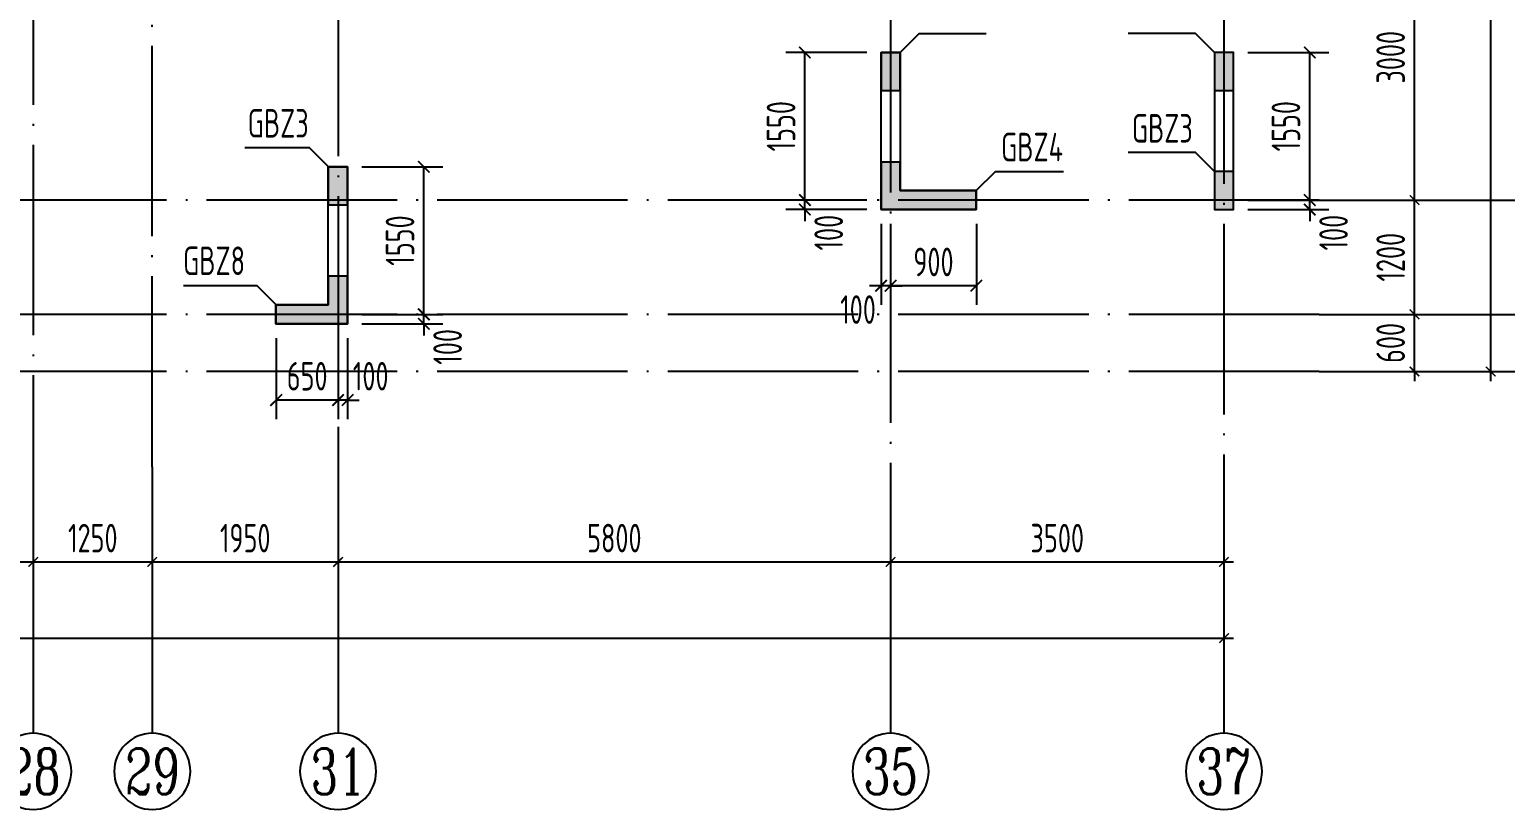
# Model space of a CAD drawing. Extents: x -461650 to 361314, y 245336 to 769729.
# Drawn here: x -87976 to -72481, y 498182 to 506373 of the extents above; entities that cross this region are included whole.
import ezdxf
from ezdxf.enums import TextEntityAlignment as Align

# ---------------------------------------------------------------- set-up
doc = ezdxf.new("R2010")
doc.units = 0
doc.header["$LTSCALE"] = 1000
doc.linetypes.add('DOTE', pattern=[2.42, 2, -0.2, 0.02, -0.2])
doc.layers.get('0').update_dxf_attribs({"linetype": 'CONTINUOUS'})
doc.layers.get('DEFPOINTS').update_dxf_attribs({"linetype": 'CONTINUOUS'})
for name, color, linetype in [('A-AXIS', 1, 'CONTINUOUS'), ('A-DOTE', 10, 'DOTE'), ('AXIS_NUM', 7, 'CONTINUOUS'), ('S-Q墙实线', 6, 'CONTINUOUS'), ('S-Q墙标注', 3, 'CONTINUOUS'), ('S-X详图填充', 252, 'CONTINUOUS'), ('S-X详图实线', 4, 'CONTINUOUS'), ('S-Y一般标注', 3, 'CONTINUOUS'), ('S-Z柱编号', 6, 'CONTINUOUS')]:
    doc.layers.add(name, color=color, linetype=linetype)
doc.styles.add('TSSD_Axis', font='complex.shx', dxfattribs={"width": 0.7, "bigfont": 'hztxt.shx'})
doc.styles.add('TSSD_DIMENSION', font='Tssdeng.shx', dxfattribs={"width": 0.7, "bigfont": 'tssdchn.shx'})
doc.styles.add('TSSD_REIN', font='tssdeng.shx', dxfattribs={"width": 0.7, "height": 300, "bigfont": 'tssdchn.shx'})
doc.styles.add('结构文字', font='zstxt.shx', dxfattribs={"width": 0.7, "bigfont": 'zshz.shx'})
doc.dimstyles.new('STRUCK', dxfattribs={"dimtxt": 400, "dimasz": 121, "dimexe": 200, "dimexo": 150, "dimgap": 115, "dimtad": 1, "dimdec": 0, "dimdsep": 46, "dimtxsty": '结构文字', "dimblk": 'ARCHTICK', "dimcen": 400, "dimclrd": 3, "dimclre": 3, "dimclrt": 7, "dimadec": 0, "dimazin": 0, "dimtfac": 1, "dimtdec": 0, "dimtix": 1, "dimtmove": 2, "dimatfit": 3, "dimldrblk": '_DIMX', "dimfxl": 0, "dimtolj": 1, "dimtzin": 0, "dimarcsym": 0})
doc.dimstyles.new('TSSD_100_100', dxfattribs={"dimtxt": 300, "dimasz": 100, "dimexe": 100, "dimexo": 250, "dimgap": 100, "dimtad": 1, "dimdec": 0, "dimzin": 0, "dimdsep": 46, "dimtxsty": 'TSSD_DIMENSION', "dimblk": 'ARCHTICK', "dimcen": 0, "dimdle": 100, "dimclrt": 7, "dimadec": 0, "dimazin": 0, "dimtfac": 1, "dimtdec": 0, "dimtix": 1, "dimtmove": 2, "dimatfit": 3, "dimldrblk": 'ARCHTICK', "dimfxl": 0, "dimtolj": 1, "dimtzin": 0, "dimarcsym": 0})

# ---------------------------------------------------------------- blocks, each defined once
blk = doc.blocks.new('_ArchTick')
at = {"color": 0, "linetype": 'ByBlock', "const_width": 0.15}
blk.add_lwpolyline([(-0.5, -0.5), (0.5, 0.5)], dxfattribs=at)
blk = doc.blocks.new('*D331')
at = {"layer": 'DEFPOINTS', "color": 0}
for p in [(42100, 3600), (43350, 3600), (43350, 2600)]:
    blk.add_point(p, dxfattribs=at)
at = {"layer": 'S-Y一般标注', "color": 0, "lineweight": -2}
for p, q in [((42100, 3350), (42100, 2500)), ((43350, 3350), (43350, 2500)), ((42000, 2600), (43450, 2600))]:
    blk.add_line(p, q, dxfattribs=at)
at = {"layer": 'S-Y一般标注', "color": 0, "lineweight": -2, "xscale": 100, "yscale": 100, "zscale": 100, "rotation": 180}
blk.add_blockref('_ArchTick', (42100, 2600), dxfattribs=at)
at = {"layer": 'S-Y一般标注', "color": 0, "lineweight": -2, "xscale": 100, "yscale": 100, "zscale": 100}
blk.add_blockref('_ArchTick', (43350, 2600), dxfattribs=at)
at = {"layer": 'S-Y一般标注', "color": 7, "insert": (42725, 2850), "char_height": 300, "attachment_point": 5, "style": 'TSSD_DIMENSION'}
blk.add_mtext('\\A1;1250', dxfattribs=at)
blk = doc.blocks.new('ts_axno')
at = {"color": 0, "linetype": 'ByBlock', "lineweight": -2}
blk.add_circle((0, 0), 0.5, dxfattribs=at)
at = {"color": 0, "linetype": 'ByBlock', "lineweight": -2, "style": 'TSSD_Axis', "width": 0.7}
blk.add_attdef('A', text='', height=0.6, dxfattribs=at).set_placement((0, 0), align=Align.MIDDLE_CENTER)
blk = doc.blocks.new('*D332')
at = {"layer": 'DEFPOINTS', "color": 0}
for p in [(45300, 3600), (51100, 3600), (51100, 2600)]:
    blk.add_point(p, dxfattribs=at)
at = {"layer": 'S-Y一般标注', "color": 0, "lineweight": -2}
for p, q in [((45300, 3350), (45300, 2500)), ((51100, 3350), (51100, 2500)), ((45200, 2600), (51200, 2600))]:
    blk.add_line(p, q, dxfattribs=at)
at = {"layer": 'S-Y一般标注', "color": 0, "lineweight": -2, "xscale": 100, "yscale": 100, "zscale": 100, "rotation": 180}
blk.add_blockref('_ArchTick', (45300, 2600), dxfattribs=at)
at = {"layer": 'S-Y一般标注', "color": 0, "lineweight": -2, "xscale": 100, "yscale": 100, "zscale": 100}
blk.add_blockref('_ArchTick', (51100, 2600), dxfattribs=at)
at = {"layer": 'S-Y一般标注', "color": 7, "insert": (48200, 2850), "char_height": 300, "attachment_point": 5, "style": 'TSSD_DIMENSION'}
blk.add_mtext('\\A1;5800', dxfattribs=at)
blk = doc.blocks.new('*D333')
at = {"layer": 'DEFPOINTS', "color": 0}
for p in [(51100, 3600), (54600, 3600), (54600, 2600)]:
    blk.add_point(p, dxfattribs=at)
at = {"layer": 'S-Y一般标注', "color": 0, "lineweight": -2}
for p, q in [((51100, 3350), (51100, 2500)), ((54600, 3350), (54600, 2500)), ((51000, 2600), (54700, 2600))]:
    blk.add_line(p, q, dxfattribs=at)
at = {"layer": 'S-Y一般标注', "color": 0, "lineweight": -2, "xscale": 100, "yscale": 100, "zscale": 100, "rotation": 180}
blk.add_blockref('_ArchTick', (51100, 2600), dxfattribs=at)
at = {"layer": 'S-Y一般标注', "color": 0, "lineweight": -2, "xscale": 100, "yscale": 100, "zscale": 100}
blk.add_blockref('_ArchTick', (54600, 2600), dxfattribs=at)
at = {"layer": 'S-Y一般标注', "color": 7, "insert": (52850, 2850), "char_height": 300, "attachment_point": 5, "style": 'TSSD_DIMENSION'}
blk.add_mtext('\\A1;3500', dxfattribs=at)
blk = doc.blocks.new('*D334')
at = {"layer": 'DEFPOINTS', "color": 0}
for p in [(4600, 3600), (54600, 3600), (54600, 1800)]:
    blk.add_point(p, dxfattribs=at)
at = {"layer": 'S-Y一般标注', "color": 0, "lineweight": -2}
for p, q in [((4600, 3350), (4600, 1700)), ((54600, 3350), (54600, 1700)), ((4500, 1800), (54700, 1800))]:
    blk.add_line(p, q, dxfattribs=at)
at = {"layer": 'S-Y一般标注', "color": 0, "lineweight": -2, "xscale": 100, "yscale": 100, "zscale": 100, "rotation": 180}
blk.add_blockref('_ArchTick', (4600, 1800), dxfattribs=at)
at = {"layer": 'S-Y一般标注', "color": 0, "lineweight": -2, "xscale": 100, "yscale": 100, "zscale": 100}
blk.add_blockref('_ArchTick', (54600, 1800), dxfattribs=at)
at = {"layer": 'S-Y一般标注', "color": 7, "insert": (29600, 2050), "char_height": 300, "attachment_point": 5, "style": 'TSSD_DIMENSION'}
blk.add_mtext('\\A1;50000', dxfattribs=at)
blk = doc.blocks.new('*D338')
at = {"layer": 'DEFPOINTS', "color": 0}
for p in [(40850, 3600), (42100, 3600), (42100, 2600)]:
    blk.add_point(p, dxfattribs=at)
at = {"layer": 'S-Y一般标注', "color": 0, "lineweight": -2}
for p, q in [((40850, 3350), (40850, 2500)), ((42100, 3350), (42100, 2500)), ((40750, 2600), (42200, 2600))]:
    blk.add_line(p, q, dxfattribs=at)
at = {"layer": 'S-Y一般标注', "color": 0, "lineweight": -2, "xscale": 100, "yscale": 100, "zscale": 100, "rotation": 180}
blk.add_blockref('_ArchTick', (40850, 2600), dxfattribs=at)
at = {"layer": 'S-Y一般标注', "color": 0, "lineweight": -2, "xscale": 100, "yscale": 100, "zscale": 100}
blk.add_blockref('_ArchTick', (42100, 2600), dxfattribs=at)
at = {"layer": 'S-Y一般标注', "color": 7, "insert": (41475, 2850), "char_height": 300, "attachment_point": 5, "style": 'TSSD_DIMENSION'}
blk.add_mtext('\\A1;1250', dxfattribs=at)
blk = doc.blocks.new('*D339')
at = {"layer": 'DEFPOINTS', "color": 0}
for p in [(55600, 5200), (56600, 5200), (55600, 4600)]:
    blk.add_point(p, dxfattribs=at)
at = {"layer": 'S-Y一般标注', "color": 0, "lineweight": -2}
for p, q in [((56600, 5200), (56600, 5300)), ((55850, 5200), (56700, 5200)), ((56600, 4600), (56600, 5200)), ((55850, 4600), (56700, 4600)), ((56600, 4600), (56600, 4500))]:
    blk.add_line(p, q, dxfattribs=at)
at = {"layer": 'S-Y一般标注', "color": 0, "lineweight": -2, "xscale": 100, "yscale": 100, "zscale": 100}
for p, rotation in [((56600, 5200), 270), ((56600, 4600), 90)]:
    blk.add_blockref('_ArchTick', p, dxfattribs=dict(at, rotation=rotation))
at = {"layer": 'S-Y一般标注', "color": 7, "insert": (56350, 4900), "char_height": 300, "attachment_point": 5, "rotation": 90, "style": 'TSSD_DIMENSION'}
blk.add_mtext('\\A1;600', dxfattribs=at)
blk = doc.blocks.new('*D345')
at = {"layer": 'DEFPOINTS', "color": 0}
for p in [(55600, 17150), (57400, 17150), (55600, 4600)]:
    blk.add_point(p, dxfattribs=at)
at = {"layer": 'S-Y一般标注', "color": 0, "lineweight": -2}
for p, q in [((57400, 4500), (57400, 17250)), ((55850, 17150), (57500, 17150)), ((55850, 4600), (57500, 4600))]:
    blk.add_line(p, q, dxfattribs=at)
at = {"layer": 'S-Y一般标注', "color": 0, "lineweight": -2, "xscale": 100, "yscale": 100, "zscale": 100}
for p, rotation in [((57400, 17150), 90), ((57400, 4600), 270)]:
    blk.add_blockref('_ArchTick', p, dxfattribs=dict(at, rotation=rotation))
at = {"layer": 'S-Y一般标注', "color": 7, "insert": (57150, 10875), "char_height": 300, "attachment_point": 5, "rotation": 90, "style": 'TSSD_DIMENSION'}
blk.add_mtext('\\A1;12550', dxfattribs=at)
blk = doc.blocks.new('*D347')
at = {"layer": 'DEFPOINTS', "color": 0}
for p in [(55600, 6400), (56600, 6400), (55600, 5200)]:
    blk.add_point(p, dxfattribs=at)
at = {"layer": 'S-Y一般标注', "color": 0, "lineweight": -2}
for p, q in [((55850, 6400), (56700, 6400)), ((56600, 5100), (56600, 6500)), ((55850, 5200), (56700, 5200))]:
    blk.add_line(p, q, dxfattribs=at)
at = {"layer": 'S-Y一般标注', "color": 0, "lineweight": -2, "xscale": 100, "yscale": 100, "zscale": 100}
for p, rotation in [((56600, 6400), 90), ((56600, 5200), 270)]:
    blk.add_blockref('_ArchTick', p, dxfattribs=dict(at, rotation=rotation))
at = {"layer": 'S-Y一般标注', "color": 7, "insert": (56350, 5800), "char_height": 300, "attachment_point": 5, "rotation": 90, "style": 'TSSD_DIMENSION'}
blk.add_mtext('\\A1;1200', dxfattribs=at)
blk = doc.blocks.new('*D348')
at = {"layer": 'DEFPOINTS', "color": 0}
for p in [(55600, 9400), (56600, 9400), (55600, 6400)]:
    blk.add_point(p, dxfattribs=at)
at = {"layer": 'S-Y一般标注', "color": 0, "lineweight": -2}
for p, q in [((56600, 6300), (56600, 9500)), ((55850, 9400), (56700, 9400)), ((55850, 6400), (56700, 6400))]:
    blk.add_line(p, q, dxfattribs=at)
at = {"layer": 'S-Y一般标注', "color": 0, "lineweight": -2, "xscale": 100, "yscale": 100, "zscale": 100}
for p, rotation in [((56600, 9400), 90), ((56600, 6400), 270)]:
    blk.add_blockref('_ArchTick', p, dxfattribs=dict(at, rotation=rotation))
at = {"layer": 'S-Y一般标注', "color": 7, "insert": (56350, 7900), "char_height": 300, "attachment_point": 5, "rotation": 90, "style": 'TSSD_DIMENSION'}
blk.add_mtext('\\A1;3000', dxfattribs=at)
blk = doc.blocks.new('*D352')
at = {"layer": 'DEFPOINTS', "color": 0}
for p in [(43350, 3600), (45300, 3600), (45300, 2600)]:
    blk.add_point(p, dxfattribs=at)
at = {"layer": 'S-Y一般标注', "color": 0, "lineweight": -2}
for p, q in [((43350, 3350), (43350, 2500)), ((45300, 3350), (45300, 2500)), ((43250, 2600), (45400, 2600))]:
    blk.add_line(p, q, dxfattribs=at)
at = {"layer": 'S-Y一般标注', "color": 0, "lineweight": -2, "xscale": 100, "yscale": 100, "zscale": 100, "rotation": 180}
blk.add_blockref('_ArchTick', (43350, 2600), dxfattribs=at)
at = {"layer": 'S-Y一般标注', "color": 0, "lineweight": -2, "xscale": 100, "yscale": 100, "zscale": 100}
blk.add_blockref('_ArchTick', (45300, 2600), dxfattribs=at)
at = {"layer": 'S-Y一般标注', "color": 7, "insert": (44325, 2850), "char_height": 300, "attachment_point": 5, "style": 'TSSD_DIMENSION'}
blk.add_mtext('\\A1;1950', dxfattribs=at)
blk = doc.blocks.new('*D2613')
at = {"layer": 'DEFPOINTS', "color": 0}
for p in [(-75336, 504582), (-74536, 504582), (-75336, 504482)]:
    blk.add_point(p, dxfattribs=at)
at = {"layer": 'S-Q墙标注', "color": 3, "lineweight": -2}
for p, q in [((-74536, 504582), (-74536, 504703)), ((-75186, 504582), (-74336, 504582)), ((-74536, 504482), (-74536, 504582)), ((-75186, 504482), (-74336, 504482)), ((-74536, 504482), (-74536, 504361))]:
    blk.add_line(p, q, dxfattribs=at)
at = {"layer": 'S-Q墙标注', "color": 3, "lineweight": -2, "xscale": 121, "yscale": 121, "zscale": 121}
for p, rotation in [((-74536, 504582), 270), ((-74536, 504482), 90)]:
    blk.add_blockref('_ArchTick', p, dxfattribs=dict(at, rotation=rotation))
at = {"layer": 'S-Q墙标注', "color": 7, "insert": (-74286, 504240), "char_height": 300, "attachment_point": 5, "rotation": 90, "style": 'TSSD_REIN'}
blk.add_mtext('\\A1;100', dxfattribs=at)
blk = doc.blocks.new('_DIMX')
blk.add_line((-150, 0), (150, 0))
at = {"const_width": 50}
blk.add_lwpolyline([(-70, -70), (70, 70)], dxfattribs=at)
blk = doc.blocks.new('*D2614')
at = {"layer": 'DEFPOINTS', "color": 0}
for p in [(-75336, 506132), (-74536, 506132), (-75336, 504582)]:
    blk.add_point(p, dxfattribs=at)
at = {"layer": 'S-Q墙标注', "color": 3, "lineweight": -2}
for p, q in [((-75186, 506132), (-74336, 506132)), ((-74536, 504582), (-74536, 506132)), ((-75186, 504582), (-74336, 504582))]:
    blk.add_line(p, q, dxfattribs=at)
at = {"layer": 'S-Q墙标注', "color": 3, "lineweight": -2, "xscale": 121, "yscale": 121, "zscale": 121}
for p, rotation in [((-74536, 506132), 90), ((-74536, 504582), 270)]:
    blk.add_blockref('_ArchTick', p, dxfattribs=dict(at, rotation=rotation))
at = {"layer": 'S-Q墙标注', "color": 7, "insert": (-74786, 505357), "char_height": 300, "attachment_point": 5, "rotation": 90, "style": 'TSSD_REIN'}
blk.add_mtext('\\A1;1550', dxfattribs=at)
blk = doc.blocks.new('*D2617')
at = {"layer": 'DEFPOINTS', "color": 0}
for p in [(-79836, 504582), (-79036, 504582), (-79036, 504482)]:
    blk.add_point(p, dxfattribs=at)
at = {"layer": 'S-Q墙标注', "color": 3, "lineweight": -2}
for p, q in [((-79836, 504582), (-79836, 504703)), ((-79186, 504582), (-80036, 504582)), ((-79836, 504482), (-79836, 504582)), ((-79186, 504482), (-80036, 504482)), ((-79836, 504482), (-79836, 504361))]:
    blk.add_line(p, q, dxfattribs=at)
at = {"layer": 'S-Q墙标注', "color": 3, "lineweight": -2, "xscale": 121, "yscale": 121, "zscale": 121}
for p, rotation in [((-79836, 504582), 270), ((-79836, 504482), 90)]:
    blk.add_blockref('_ArchTick', p, dxfattribs=dict(at, rotation=rotation))
at = {"layer": 'S-Q墙标注', "color": 7, "insert": (-79586, 504240), "char_height": 300, "attachment_point": 5, "rotation": 90, "style": 'TSSD_REIN'}
blk.add_mtext('\\A1;100', dxfattribs=at)
blk = doc.blocks.new('*D2618')
at = {"layer": 'DEFPOINTS', "color": 0}
for p in [(-79836, 506132), (-79036, 506132), (-79036, 504582)]:
    blk.add_point(p, dxfattribs=at)
at = {"layer": 'S-Q墙标注', "color": 3, "lineweight": -2}
for p, q in [((-79186, 506132), (-80036, 506132)), ((-79836, 504582), (-79836, 506132)), ((-79186, 504582), (-80036, 504582))]:
    blk.add_line(p, q, dxfattribs=at)
at = {"layer": 'S-Q墙标注', "color": 3, "lineweight": -2, "xscale": 121, "yscale": 121, "zscale": 121}
for p, rotation in [((-79836, 506132), 90), ((-79836, 504582), 270)]:
    blk.add_blockref('_ArchTick', p, dxfattribs=dict(at, rotation=rotation))
at = {"layer": 'S-Q墙标注', "color": 7, "insert": (-80086, 505357), "char_height": 300, "attachment_point": 5, "rotation": 90, "style": 'TSSD_REIN'}
blk.add_mtext('\\A1;1550', dxfattribs=at)
blk = doc.blocks.new('*D2619')
at = {"layer": 'DEFPOINTS', "color": 0}
for p in [(-78936, 504482), (-78036, 504482), (-78936, 503682)]:
    blk.add_point(p, dxfattribs=at)
at = {"layer": 'S-Q墙标注', "color": 3, "lineweight": -2}
for p, q in [((-78936, 504332), (-78936, 503482)), ((-78036, 504332), (-78036, 503482)), ((-78036, 503682), (-78936, 503682))]:
    blk.add_line(p, q, dxfattribs=at)
at = {"layer": 'S-Q墙标注', "color": 3, "lineweight": -2, "xscale": 121, "yscale": 121, "zscale": 121, "rotation": 180}
blk.add_blockref('_ArchTick', (-78936, 503682), dxfattribs=at)
at = {"layer": 'S-Q墙标注', "color": 3, "lineweight": -2, "xscale": 121, "yscale": 121, "zscale": 121}
blk.add_blockref('_ArchTick', (-78036, 503682), dxfattribs=at)
at = {"layer": 'S-Q墙标注', "color": 7, "insert": (-78486, 503932), "char_height": 300, "attachment_point": 5, "style": 'TSSD_REIN'}
blk.add_mtext('\\A1;900', dxfattribs=at)
blk = doc.blocks.new('*D2620')
at = {"layer": 'DEFPOINTS', "color": 0}
for p in [(-79036, 504482), (-78936, 504482), (-79036, 503682)]:
    blk.add_point(p, dxfattribs=at)
at = {"layer": 'S-Q墙标注', "color": 3, "lineweight": -2}
for p, q in [((-79036, 504332), (-79036, 503482)), ((-78936, 504332), (-78936, 503482)), ((-79036, 503682), (-79157, 503682)), ((-78936, 503682), (-79036, 503682)), ((-78936, 503682), (-78815, 503682))]:
    blk.add_line(p, q, dxfattribs=at)
at = {"layer": 'S-Q墙标注', "color": 3, "lineweight": -2, "xscale": 121, "yscale": 121, "zscale": 121}
blk.add_blockref('_ArchTick', (-79036, 503682), dxfattribs=at)
at = {"layer": 'S-Q墙标注', "color": 3, "lineweight": -2, "xscale": 121, "yscale": 121, "zscale": 121, "rotation": 180}
blk.add_blockref('_ArchTick', (-78936, 503682), dxfattribs=at)
at = {"layer": 'S-Q墙标注', "color": 7, "insert": (-79278, 503432), "char_height": 300, "attachment_point": 5, "style": 'TSSD_REIN'}
blk.add_mtext('\\A1;100', dxfattribs=at)
blk = doc.blocks.new('*D2621')
at = {"layer": 'DEFPOINTS', "color": 0}
for p in [(-84636, 503382), (-84636, 503282), (-83836, 503382)]:
    blk.add_point(p, dxfattribs=at)
at = {"layer": 'S-Q墙标注', "color": 3, "lineweight": -2}
for p, q in [((-83836, 503382), (-83836, 503503)), ((-84486, 503382), (-83636, 503382)), ((-84486, 503282), (-83636, 503282)), ((-83836, 503282), (-83836, 503382)), ((-83836, 503282), (-83836, 503161))]:
    blk.add_line(p, q, dxfattribs=at)
at = {"layer": 'S-Q墙标注', "color": 3, "lineweight": -2, "xscale": 121, "yscale": 121, "zscale": 121}
for p, rotation in [((-83836, 503382), 270), ((-83836, 503282), 90)]:
    blk.add_blockref('_ArchTick', p, dxfattribs=dict(at, rotation=rotation))
at = {"layer": 'S-Q墙标注', "color": 7, "insert": (-83586, 503040), "char_height": 300, "attachment_point": 5, "rotation": 90, "style": 'TSSD_REIN'}
blk.add_mtext('\\A1;100', dxfattribs=at)
blk = doc.blocks.new('*D2622')
at = {"layer": 'DEFPOINTS', "color": 0}
for p in [(-84636, 504932), (-83836, 504932), (-84636, 503382)]:
    blk.add_point(p, dxfattribs=at)
at = {"layer": 'S-Q墙标注', "color": 3, "lineweight": -2}
for p, q in [((-84486, 504932), (-83636, 504932)), ((-83836, 503382), (-83836, 504932)), ((-84486, 503382), (-83636, 503382))]:
    blk.add_line(p, q, dxfattribs=at)
at = {"layer": 'S-Q墙标注', "color": 3, "lineweight": -2, "xscale": 121, "yscale": 121, "zscale": 121}
for p, rotation in [((-83836, 504932), 90), ((-83836, 503382), 270)]:
    blk.add_blockref('_ArchTick', p, dxfattribs=dict(at, rotation=rotation))
at = {"layer": 'S-Q墙标注', "color": 7, "insert": (-84086, 504157), "char_height": 300, "attachment_point": 5, "rotation": 90, "style": 'TSSD_REIN'}
blk.add_mtext('\\A1;1550', dxfattribs=at)
blk = doc.blocks.new('*D2623')
at = {"layer": 'DEFPOINTS', "color": 0}
for p in [(-84736, 503282), (-84636, 503282), (-84736, 502482)]:
    blk.add_point(p, dxfattribs=at)
at = {"layer": 'S-Q墙标注', "color": 3, "lineweight": -2}
for p, q in [((-84736, 503132), (-84736, 502282)), ((-84636, 503132), (-84636, 502282)), ((-84736, 502482), (-84857, 502482)), ((-84636, 502482), (-84736, 502482)), ((-84636, 502482), (-84515, 502482))]:
    blk.add_line(p, q, dxfattribs=at)
at = {"layer": 'S-Q墙标注', "color": 3, "lineweight": -2, "xscale": 121, "yscale": 121, "zscale": 121}
blk.add_blockref('_ArchTick', (-84736, 502482), dxfattribs=at)
at = {"layer": 'S-Q墙标注', "color": 3, "lineweight": -2, "xscale": 121, "yscale": 121, "zscale": 121, "rotation": 180}
blk.add_blockref('_ArchTick', (-84636, 502482), dxfattribs=at)
at = {"layer": 'S-Q墙标注', "color": 7, "insert": (-84394, 502732), "char_height": 300, "attachment_point": 5, "style": 'TSSD_REIN'}
blk.add_mtext('\\A1;100', dxfattribs=at)
blk = doc.blocks.new('*D2624')
at = {"layer": 'DEFPOINTS', "color": 0}
for p in [(-85386, 503282), (-84736, 503282), (-85386, 502482)]:
    blk.add_point(p, dxfattribs=at)
at = {"layer": 'S-Q墙标注', "color": 3, "lineweight": -2}
for p, q in [((-85386, 503132), (-85386, 502282)), ((-84736, 503132), (-84736, 502282)), ((-84736, 502482), (-85386, 502482))]:
    blk.add_line(p, q, dxfattribs=at)
at = {"layer": 'S-Q墙标注', "color": 3, "lineweight": -2, "xscale": 121, "yscale": 121, "zscale": 121, "rotation": 180}
blk.add_blockref('_ArchTick', (-85386, 502482), dxfattribs=at)
at = {"layer": 'S-Q墙标注', "color": 3, "lineweight": -2, "xscale": 121, "yscale": 121, "zscale": 121}
blk.add_blockref('_ArchTick', (-84736, 502482), dxfattribs=at)
at = {"layer": 'S-Q墙标注', "color": 7, "insert": (-85061, 502732), "char_height": 300, "attachment_point": 5, "style": 'TSSD_REIN'}
blk.add_mtext('\\A1;650', dxfattribs=at)
blk = doc.blocks.new('20210726.16395156')
at = {"layer": 'A-AXIS'}
for p, q in [((55600, 6400), (58400, 6400)), ((55600, 5200), (58400, 5200)), ((55600, 4600), (58400, 4600)), ((42100, 3600), (42100, 800)), ((43350, 3600.1), (43350, 800.1)), ((45300, 3600), (45300, 800)), ((51100, 3600), (51100, 800)), ((54600, 3600), (54600, 800))]:
    blk.add_line(p, q, dxfattribs=at)
at = {"layer": 'A-DOTE'}
for p, q in [((54600, 18249.9), (54600, 3600)), ((45299.8, 13700), (45300, 3600)), ((43350, 3600), (43350, 11500)), ((51100, 10900), (51100, 3600)), ((42100, 9400), (42100, 3600)), ((55600, 6400), (3600, 6400)), ((55600, 5200), (3600, 5200)), ((55600, 4600), (3600, 4600))]:
    blk.add_line(p, q, dxfattribs=at)
at = {"layer": 'A-AXIS'}
ref = blk.add_blockref('ts_axno', (42100, 400), dxfattribs=dict(at, xscale=-800, yscale=800, zscale=800, rotation=180))
ref.add_attrib('19', '28', dxfattribs={"layer": 'AXIS_NUM', "height": 480, "style": 'TSSD_Axis', "width": 0.7}).set_placement((42100, 400), align=Align.MIDDLE_CENTER)
ref = blk.add_blockref('ts_axno', (43350, 400.1), dxfattribs=dict(at, xscale=-800, yscale=800, zscale=800, rotation=180))
ref.add_attrib('8', '29', dxfattribs={"layer": 'AXIS_NUM', "height": 480, "style": 'TSSD_Axis', "width": 0.7}).set_placement((43350, 400.1), align=Align.MIDDLE_CENTER)
ref = blk.add_blockref('ts_axno', (45300, 400), dxfattribs=dict(at, xscale=-800, yscale=800, zscale=800, rotation=180))
ref.add_attrib('19', '31', dxfattribs={"layer": 'AXIS_NUM', "height": 480, "style": 'TSSD_Axis', "width": 0.7}).set_placement((45300, 400), align=Align.MIDDLE_CENTER)
ref = blk.add_blockref('ts_axno', (51100, 400), dxfattribs=dict(at, xscale=-800, yscale=800, zscale=800, rotation=180))
ref.add_attrib('22', '35', dxfattribs={"layer": 'AXIS_NUM', "height": 480, "style": 'TSSD_Axis', "width": 0.7}).set_placement((51100, 400), align=Align.MIDDLE_CENTER)
ref = blk.add_blockref('ts_axno', (54600, 400), dxfattribs=dict(at, xscale=-800, yscale=800, zscale=800, rotation=180))
ref.add_attrib('23', '37', dxfattribs={"layer": 'AXIS_NUM', "height": 480, "style": 'TSSD_Axis', "width": 0.7}).set_placement((54600, 400), align=Align.MIDDLE_CENTER)
at = {"layer": 'S-Y一般标注'}
for base, p1, p2, picture, middle in [((57400, 17150), (55600, 4600), (55600, 17150), '*D345', (57150, 10875)), ((56600, 9400), (55600, 6400), (55600, 9400), '*D348', (56350, 7900)), ((56600, 6400), (55600, 5200), (55600, 6400), '*D347', (56350, 5800)), ((56600, 5200), (55600, 4600), (55600, 5200), '*D339', (56350, 4900))]:
    dim = blk.add_linear_dim(base=base, p1=p1, p2=p2, angle=90, dimstyle='TSSD_100_100', dxfattribs=at)
    dim.commit()
    dim.dimension.update_dxf_attribs({"geometry": picture, "text_midpoint": middle})
for base, p1, p2, picture, middle in [((54600, 1800), (4600, 3600), (54600, 3600), '*D334', (29600, 2050)), ((42100, 2600.1), (40850, 3600.1), (42100, 3600.1), '*D338', (41475, 2850.1)), ((43350, 2600.1), (42100, 3600.1), (43350, 3600.1), '*D331', (42725, 2850.1)), ((45300, 2600.1), (43350, 3600.1), (45300, 3600.1), '*D352', (44325, 2850.1)), ((51100, 2600), (45300, 3600), (51100, 3600), '*D332', (48200, 2850)), ((54600, 2600), (51100, 3600), (54600, 3600), '*D333', (52850, 2850))]:
    dim = blk.add_linear_dim(base=base, p1=p1, p2=p2, dimstyle='TSSD_100_100', dxfattribs=at)
    dim.commit()
    dim.dimension.update_dxf_attribs({"geometry": picture, "text_midpoint": middle})

msp = doc.modelspace()

# ---------------------------------------------------------------- hatches: boundary and pattern name
at = {"layer": 'S-X详图填充'}
h = msp.add_hatch(color=256, dxfattribs=at)
h.dxf.hatch_style = 1
h.paths.add_polyline_path([(-79036.31, 505731.79), (-78836.31, 505731.79), (-78836.31, 506131.79), (-79036.31, 506131.79)])
h = msp.add_hatch(color=256, dxfattribs=at)
h.dxf.hatch_style = 1
h.paths.add_polyline_path([(-75536.29, 505731.79), (-75336.29, 505731.79), (-75336.29, 506131.79), (-75536.29, 506131.79)])
h = msp.add_hatch(color=256, dxfattribs=at)
h.dxf.hatch_style = 1
h.paths.add_polyline_path([(-78836.31, 504981.79), (-79036.31, 504981.79), (-79036.31, 504481.79), (-78036.32, 504481.79), (-78036.32, 504681.79), (-78836.31, 504681.79)])
h = msp.add_hatch(color=256, dxfattribs=at)
h.dxf.hatch_style = 1
h.paths.add_polyline_path([(-84838.81, 504531.79), (-84638.81, 504531.79), (-84638.81, 504931.79), (-84838.81, 504931.79)])
h = msp.add_hatch(color=256, dxfattribs=at)
h.dxf.hatch_style = 1
h.paths.add_polyline_path([(-75336.29, 504881.79), (-75536.29, 504881.79), (-75536.29, 504481.79), (-75336.29, 504481.79)])
h = msp.add_hatch(color=256, dxfattribs=at)
h.dxf.hatch_style = 1
h.paths.add_polyline_path([(-84638.81, 503781.79), (-84838.81, 503781.79), (-84838.81, 503481.79), (-85388.79, 503481.79), (-85388.79, 503281.79), (-84638.81, 503281.79)])

# ---------------------------------------------------------------- linework, layer by layer
at = {"layer": 'S-Q墙实线'}
msp.add_lwpolyline([(-78136.3, 504681.79), (-78036.32, 504681.79), (-78036.32, 504481.79), (-78136.3, 504481.79), (-79036.31, 504481.79), (-79036.31, 506131.79), (-78836.31, 506131.79), (-78836.31, 504681.79), (-78136.3, 504681.79)], dxfattribs=at)
for points in [[(-75336.29, 504481.79), (-75336.29, 506131.79), (-75536.29, 506131.79), (-75536.29, 504481.79)], [(-84638.81, 503281.79), (-85388.79, 503281.79), (-85388.79, 503481.79), (-84838.81, 503481.79), (-84838.81, 504581.79), (-84838.81, 504931.79), (-84638.81, 504931.79), (-84638.81, 504581.79)]]:
    msp.add_lwpolyline(points, close=True, dxfattribs=at)
at = {"layer": 'S-X详图实线'}
for points in [[(-79036.31, 505731.79), (-78836.31, 505731.79), (-78836.31, 506131.79), (-79036.31, 506131.79), (-79036.31, 505731.79)], [(-75536.29, 505731.79), (-75336.29, 505731.79), (-75336.29, 506131.79), (-75536.29, 506131.79), (-75536.29, 505731.79)], [(-78836.31, 504981.79), (-79036.31, 504981.79), (-79036.31, 504481.79), (-78036.32, 504481.79), (-78036.32, 504681.79), (-78836.31, 504681.79), (-78836.31, 504981.79)], [(-84838.81, 504531.79), (-84638.81, 504531.79), (-84638.81, 504931.79), (-84838.81, 504931.79), (-84838.81, 504531.79)], [(-75336.29, 504881.79), (-75536.29, 504881.79), (-75536.29, 504481.79), (-75336.29, 504481.79), (-75336.29, 504881.79)], [(-84638.81, 503781.79), (-84838.81, 503781.79), (-84838.81, 503481.79), (-85388.79, 503481.79), (-85388.79, 503281.79), (-84638.81, 503281.79), (-84638.81, 503781.79)]]:
    msp.add_lwpolyline(points, close=True, dxfattribs=at)
at = {"layer": 'S-Z柱编号', "color": 7}
for points in [[(-78836.29, 506131.79), (-78636.29, 506331.79), (-77932.42, 506331.79)], [(-75536.29, 506131.75), (-75736.29, 506331.75), (-76443.67, 506331.75)], [(-84836.29, 504931.79), (-85036.29, 505131.79), (-85714.9, 505131.79)], [(-75536.29, 504881.79), (-75736.29, 505081.79), (-76443.67, 505081.79)], [(-78036.29, 504681.79), (-77836.29, 504881.79), (-77121.08, 504881.79)], [(-85386.28, 503481.79), (-85586.28, 503681.79), (-86360.54, 503681.79)]]:
    msp.add_lwpolyline(points, dxfattribs=at)

# ---------------------------------------------------------------- block references
at = {"layer": 'A-DOTE'}
msp.add_blockref('20210726.16395156', (-130036.28, 498181.75), dxfattribs=at)

# ---------------------------------------------------------------- texts
at = {"layer": 'S-Z柱编号', "color": 7, "style": 'TSSD_REIN', "width": 0.7}
for s, p in [('GBZ3', (-85684.81, 505148.54)), ('GBZ3', (-76403.5, 505095.53)), ('GBZ4', (-77776.08, 504898.64)), ('GBZ8', (-86363.1, 503704.18))]:
    msp.add_text(s, height=300, dxfattribs=at).set_placement(p, align=Align.BOTTOM_LEFT)

# ---------------------------------------------------------------- dimensions: what is measured, and where the dimension line sits
at = {"layer": 'S-Q墙标注'}
for base, p1, p2, angle, picture, middle in [((-79836.29, 506131.79), (-79036.29, 504581.79), (-79036.29, 506131.79), 90, '*D2618', (-80086.29, 505356.79)), ((-74536.29, 506131.75), (-75336.29, 504581.79), (-75336.29, 506131.75), 90, '*D2614', (-74786.29, 505356.77)), ((-83836.29, 504931.79), (-84636.29, 503381.79), (-84636.29, 504931.79), 90, '*D2622', (-84086.29, 504156.79)), ((-78936.28, 503681.79), (-78036.29, 504481.79), (-78936.28, 504481.79), 180, '*D2619', (-78486.29, 503931.79)), ((-85386.28, 502481.79), (-84736.31, 503281.79), (-85386.28, 503281.79), 180, '*D2624', (-85061.3, 502731.79))]:
    dim = msp.add_linear_dim(base=base, p1=p1, p2=p2, angle=angle, dimstyle='STRUCK', override={"dimtxt": 300, "dimgap": 100, "dimtxsty": 'TSSD_REIN'}, dxfattribs=at)
    dim.commit()
    dim.dimension.update_dxf_attribs({"geometry": picture, "text_midpoint": middle})
for base, p1, p2, angle, picture, middle in [((-79836.29, 504581.79), (-79036.29, 504481.79), (-79036.29, 504581.79), 90, '*D2617', (-79586.29, 504239.87)), ((-74536.29, 504581.79), (-75336.29, 504481.79), (-75336.29, 504581.79), 90, '*D2613', (-74286.29, 504239.87)), ((-79036.29, 503681.79), (-78936.28, 504481.79), (-79036.29, 504481.79), 180, '*D2620', (-79278.21, 503431.79)), ((-83836.29, 503381.79), (-84636.29, 503281.79), (-84636.29, 503381.79), 90, '*D2621', (-83586.29, 503039.86)), ((-84736.31, 502481.79), (-84636.29, 503281.79), (-84736.31, 503281.79), 180, '*D2623', (-84394.37, 502731.79))]:
    dim = msp.add_linear_dim(base=base, p1=p1, p2=p2, angle=angle, dimstyle='STRUCK', override={"dimtxt": 300, "dimgap": 100, "dimtxsty": 'TSSD_REIN'}, dxfattribs=at)
    dim.commit()
    dim.dimension.update_dxf_attribs({"geometry": picture, "text_midpoint": middle, "dimtype": 160})

doc.saveas('drawing.dxf')
